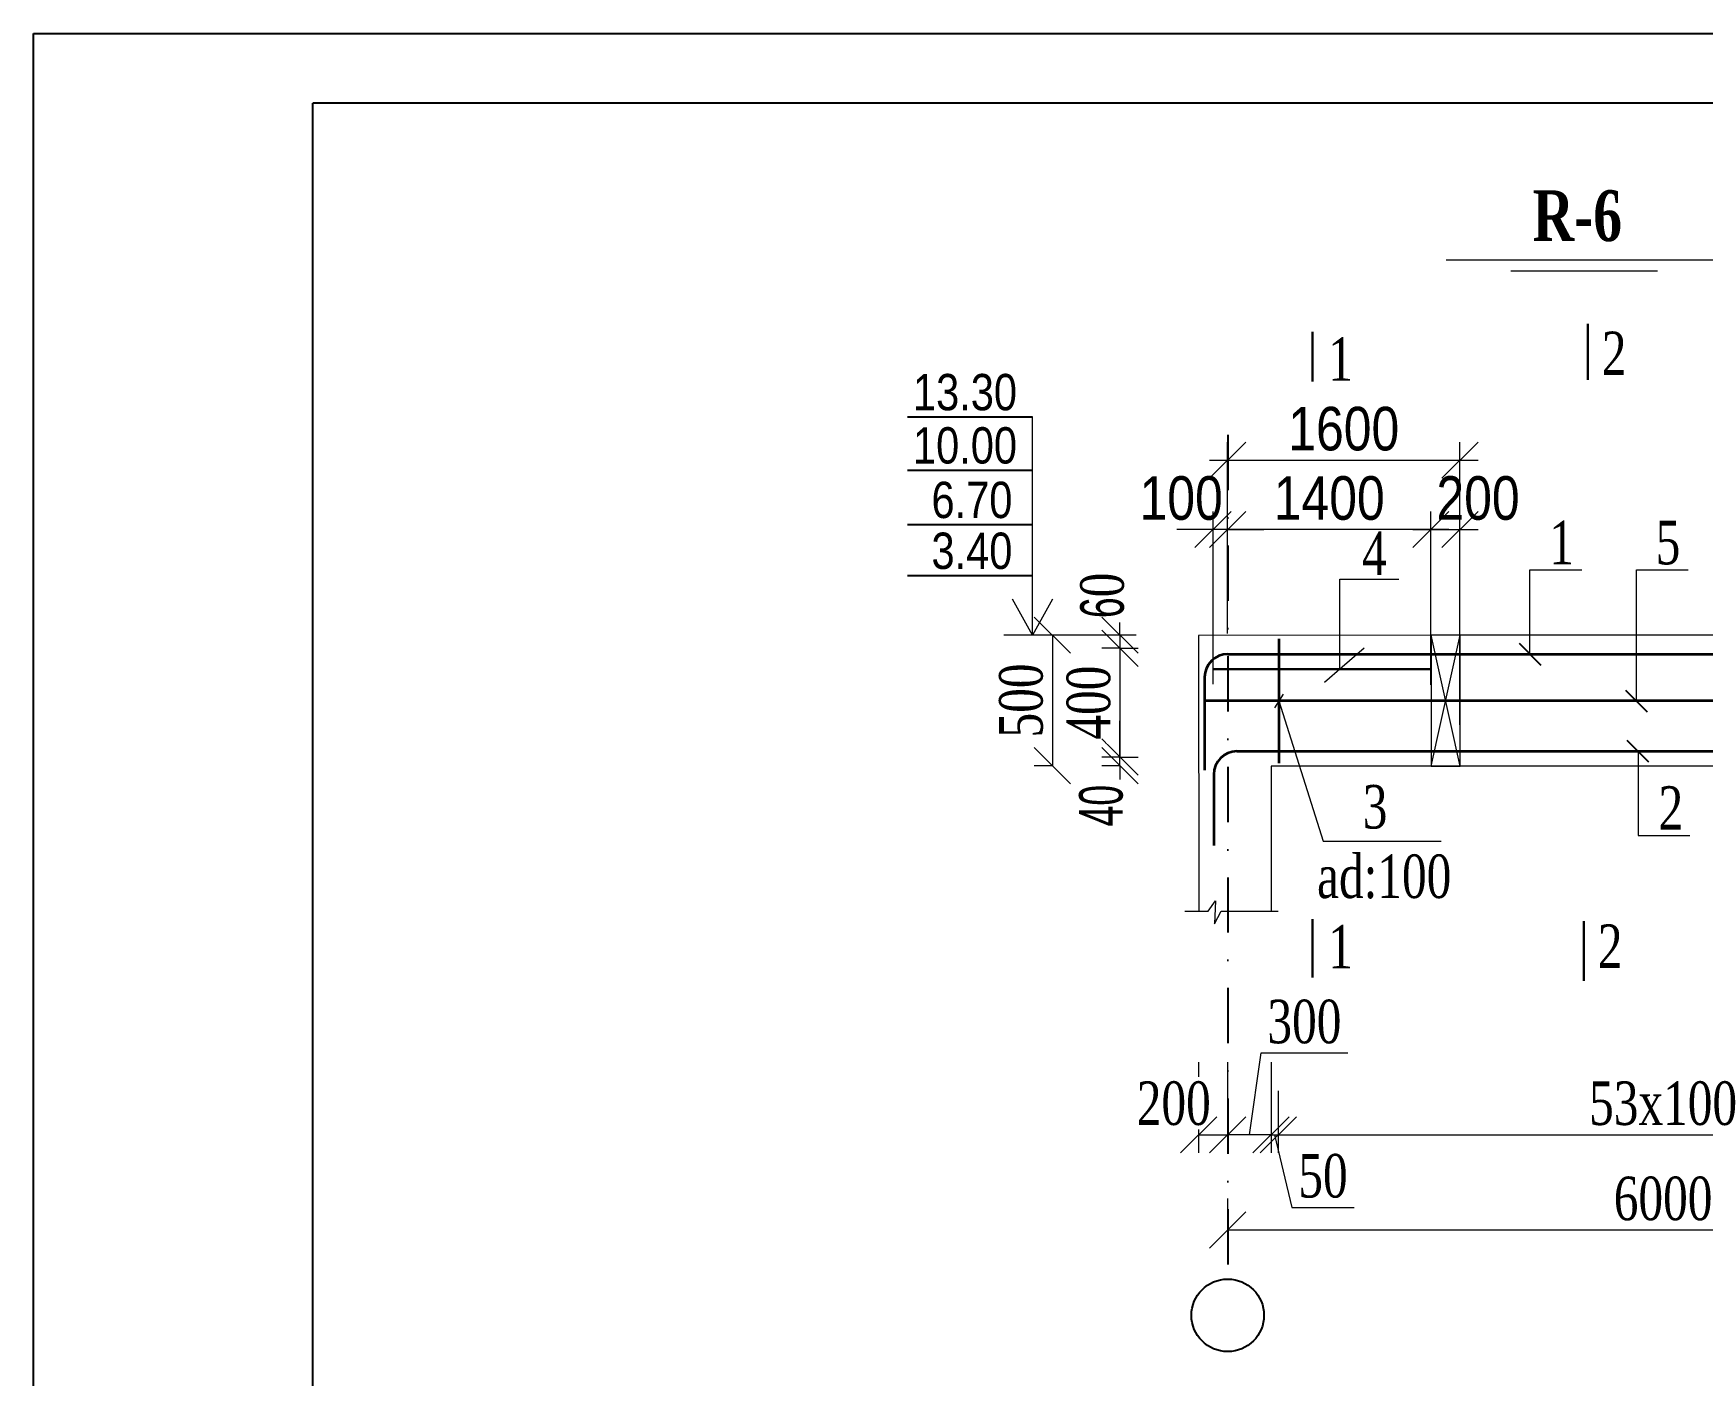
# Model space of a CAD drawing. Header units: millimetres. Extents: x -149347 to 251215, y -2929184 to -2541447.
# Drawn here: x 67574 to 79073, y -2808221 to -2798972 of the extents above; entities that cross this region are included whole.
import ezdxf

# ---------------------------------------------------------------- set-up
doc = ezdxf.new("R2010")
doc.units = ezdxf.units.MM
doc.linetypes.add('DASHDOTX2', pattern=[50.8, 25.4, -12.7, 0, -12.7])
doc.layers.add('APS_MADEIRA', color=35, linetype='Continuous', lineweight=15)
doc.styles.add('400', font='times.ttf', dxfattribs={"width": 0.75, "height": 300})
doc.styles.add('style1', font='A3TI(LA).TTF', dxfattribs={"height": 400})
doc.styles.add('style6', font='ARIALN.TTF', dxfattribs={"height": 300})
doc.styles.add('Times New  Roman', font='times.ttf')
doc.dimstyles.new('DIM_100', dxfattribs={"dimscale": 100, "dimtxt": 250, "dimasz": 2.5, "dimexe": 1.25, "dimexo": 0.625, "dimtad": 1, "dimdec": 0, "dimtxsty": 'style1', "dimblk": 'OBLIQUE', "dimcen": 2.5, "dimdle": 1.25, "dimclrd": 251, "dimclre": 251, "dimaunit": 1, "dimadec": 3, "dimazin": 0, "dimtfac": 1, "dimtdec": 0, "dimtmove": 1, "dimatfit": 3, "dimfxl": 1.25, "dimlwd": 5, "dimlwe": 5, "dimarcsym": 0})
doc.dimstyles.new('tebriz', dxfattribs={"dimtxt": 280, "dimasz": 150, "dimexe": 150, "dimexo": 0.625, "dimgap": 65, "dimtad": 1, "dimdec": 0, "dimdsep": 32, "dimtxsty": 'Times New  Roman', "dimblk": 'OBLIQUE', "dimcen": 0, "dimdle": 150, "dimclrd": 7, "dimclre": 256, "dimclrt": 256, "dimadec": 0, "dimazin": 0, "dimtfac": 1, "dimtdec": 0, "dimtmove": 0, "dimatfit": 3, "dimldrblk": 'OBLIQUE', "dimfxl": 1, "dimtolj": 1, "dimlwd": 15, "dimlwe": 9, "dimarcsym": 0})

# ---------------------------------------------------------------- blocks, each defined once
blk = doc.blocks.new('_Oblique')
at = {"color": 0, "linetype": 'ByBlock', "lineweight": -2}
blk.add_line((-0.5, -0.5), (0.5, 0.5), dxfattribs=at)
blk = doc.blocks.new('*D626')
at = {"color": 251, "lineweight": 5, "ltscale": 50, "transparency": 16777216}
for p, q in [((74595, -2803119), (74469, -2803119)), ((74595, -2804019), (74469, -2804019))]:
    blk.add_line(p, q, dxfattribs=at)
at = {"color": 251, "linetype": 'ByBlock', "lineweight": 5, "ltscale": 50, "transparency": 16777216}
blk.add_line((74594, -2803118), (74594, -2804020), dxfattribs=at)
at = {"layer": 'Defpoints', "color": 0, "lineweight": 15, "ltscale": 50, "transparency": 16777216}
for p in [(75686, -2803119), (74594, -2804019), (75270, -2804019)]:
    blk.add_point(p, dxfattribs=at)
at = {"color": 0, "lineweight": 15, "ltscale": 50, "transparency": 16777216, "insert": (74379, -2803569), "char_height": 300, "attachment_point": 5, "rotation": 90, "style": '400', "bg_fill": 3, "box_fill_scale": 1.1, "bg_fill_color": 9, "bg_fill_true_color": 13158600, "bg_fill_transparency": 0}
blk.add_mtext('500', dxfattribs=at)
at = {"color": 251, "lineweight": 5, "ltscale": 50, "transparency": 16777216, "xscale": 250, "yscale": 250, "zscale": 250}
for p, rotation in [((74594, -2803119), 90), ((74594, -2804019), 270)]:
    blk.add_blockref('_Oblique', p, dxfattribs=dict(at, rotation=rotation))
blk = doc.blocks.new('*D844')
at = {"color": 251, "linetype": 'ByBlock', "lineweight": 5, "ltscale": 50, "transparency": 16777216}
for p, q in [((75059, -2803119), (75059, -2802869)), ((75059, -2803119), (75059, -2803209)), ((75059, -2803209), (75059, -2803459))]:
    blk.add_line(p, q, dxfattribs=at)
at = {"color": 251, "lineweight": 5, "ltscale": 50, "transparency": 16777216}
for p, q in [((75061, -2803119), (74934, -2803119)), ((75061, -2803209), (74934, -2803209))]:
    blk.add_line(p, q, dxfattribs=at)
at = {"layer": 'Defpoints', "color": 0, "lineweight": 15, "ltscale": 50, "transparency": 16777216}
for p in [(75459, -2803119), (75059, -2803209), (75354, -2803209)]:
    blk.add_point(p, dxfattribs=at)
at = {"color": 0, "lineweight": 15, "ltscale": 50, "transparency": 16777216, "insert": (74938, -2802845), "char_height": 300, "attachment_point": 5, "rotation": 90, "style": '400', "bg_fill": 3, "box_fill_scale": 1.1, "bg_fill_color": 9, "bg_fill_true_color": 13158600, "bg_fill_transparency": 0}
blk.add_mtext('{\\fArial Narrow|b0|i0|c238|p34;6}0', dxfattribs=at)
at = {"color": 251, "lineweight": 5, "ltscale": 50, "transparency": 16777216, "xscale": 250, "yscale": 250, "zscale": 250}
for p, rotation in [((75059, -2803119), 270), ((75059, -2803209), 90)]:
    blk.add_blockref('_Oblique', p, dxfattribs=dict(at, rotation=rotation))
blk = doc.blocks.new('*D845')
at = {"color": 251, "linetype": 'ByBlock', "lineweight": 5, "ltscale": 50, "transparency": 16777216}
for p, q in [((75059, -2803959), (75059, -2803709)), ((75059, -2804019), (75059, -2803959)), ((75059, -2804019), (75059, -2804269))]:
    blk.add_line(p, q, dxfattribs=at)
at = {"color": 251, "lineweight": 5, "ltscale": 50, "transparency": 16777216}
for p, q in [((75061, -2803959), (74934, -2803959)), ((75061, -2804019), (74934, -2804019))]:
    blk.add_line(p, q, dxfattribs=at)
at = {"layer": 'Defpoints', "color": 0, "lineweight": 15, "ltscale": 50, "transparency": 16777216}
for p in [(75059, -2803959), (75270, -2804019), (75282, -2803959)]:
    blk.add_point(p, dxfattribs=at)
at = {"color": 0, "lineweight": 15, "ltscale": 50, "transparency": 16777216, "insert": (74930, -2804294), "char_height": 300, "attachment_point": 5, "rotation": 90, "style": '400', "bg_fill": 3, "box_fill_scale": 1.1, "bg_fill_color": 9, "bg_fill_true_color": 13158600, "bg_fill_transparency": 0}
blk.add_mtext('{\\fArial Narrow|b0|i0|c238|p34;40}', dxfattribs=at)
at = {"color": 251, "lineweight": 5, "ltscale": 50, "transparency": 16777216, "xscale": 250, "yscale": 250, "zscale": 250}
for p, rotation in [((75059, -2803959), 270), ((75059, -2804019), 90)]:
    blk.add_blockref('_Oblique', p, dxfattribs=dict(at, rotation=rotation))
blk = doc.blocks.new('*D627')
at = {"color": 251, "linetype": 'ByBlock', "lineweight": 5, "ltscale": 50, "transparency": 16777216}
blk.add_line((75059, -2803208), (75059, -2803960), dxfattribs=at)
at = {"color": 251, "lineweight": 5, "ltscale": 50, "transparency": 16777216}
for p, q in [((75059, -2803209), (75184, -2803209)), ((75059, -2803959), (75184, -2803959))]:
    blk.add_line(p, q, dxfattribs=at)
at = {"layer": 'Defpoints', "color": 0, "lineweight": 15, "ltscale": 50, "transparency": 16777216}
for p in [(75059, -2803209), (75059, -2803959), (75059, -2803959)]:
    blk.add_point(p, dxfattribs=at)
at = {"color": 0, "lineweight": 15, "ltscale": 50, "transparency": 16777216, "insert": (74844, -2803584), "char_height": 300, "attachment_point": 5, "rotation": 90, "style": '400', "bg_fill": 3, "box_fill_scale": 1.1, "bg_fill_color": 9, "bg_fill_true_color": 13158600, "bg_fill_transparency": 0}
blk.add_mtext('400', dxfattribs=at)
at = {"color": 251, "lineweight": 5, "ltscale": 50, "transparency": 16777216, "xscale": 250, "yscale": 250, "zscale": 250}
for p, rotation in [((75059, -2803209), 90), ((75059, -2803959), 270)]:
    blk.add_blockref('_Oblique', p, dxfattribs=dict(at, rotation=rotation))
blk = doc.blocks.new('*D628')
at = {"color": 251, "lineweight": 5, "ltscale": 50, "transparency": 16777216}
for p, q in [((75801, -2806062), (75801, -2806687)), ((76100, -2806062), (76100, -2806687))]:
    blk.add_line(p, q, dxfattribs=at)
at = {"color": 251, "linetype": 'ByBlock', "lineweight": 5, "ltscale": 50, "transparency": 16777216}
for p, q in [((75951, -2806562), (76031, -2805998)), ((76031, -2805998), (76629, -2805998)), ((76102, -2806562), (75800, -2806562))]:
    blk.add_line(p, q, dxfattribs=at)
at = {"layer": 'Defpoints', "color": 0, "lineweight": 15, "ltscale": 50, "transparency": 16777216}
for p in [(76100, -2804994), (75801, -2805855), (75801, -2806562)]:
    blk.add_point(p, dxfattribs=at)
at = {"color": 251, "lineweight": 5, "ltscale": 50, "transparency": 16777216, "xscale": 250, "yscale": 250, "zscale": 250, "rotation": 180}
blk.add_blockref('_Oblique', (75801, -2806562), dxfattribs=at)
at = {"color": 251, "lineweight": 5, "ltscale": 50, "transparency": 16777216, "xscale": 250, "yscale": 250, "zscale": 250}
blk.add_blockref('_Oblique', (76100, -2806562), dxfattribs=at)
at = {"color": 0, "lineweight": 15, "ltscale": 50, "transparency": 16777216, "insert": (76330, -2805783), "char_height": 300, "attachment_point": 5, "style": '400', "bg_fill": 3, "box_fill_scale": 1.1, "bg_fill_color": 9, "bg_fill_true_color": 13158600, "bg_fill_transparency": 0}
blk.add_mtext('{\\fTimes New Roman|b0|i0|c238|p18;3}00', dxfattribs=at)
blk = doc.blocks.new('*D629')
at = {"color": 251, "lineweight": 5, "ltscale": 50, "transparency": 16777216}
for p, q in [((75601, -2806062), (75601, -2806687)), ((75801, -2806062), (75801, -2806687))]:
    blk.add_line(p, q, dxfattribs=at)
at = {"color": 251, "linetype": 'ByBlock', "lineweight": 5, "ltscale": 50, "transparency": 16777216}
blk.add_line((75600, -2806562), (75803, -2806562), dxfattribs=at)
at = {"layer": 'Defpoints', "color": 0, "lineweight": 15, "ltscale": 50, "transparency": 16777216}
for p in [(75801, -2805849), (75601, -2805924), (75801, -2806562)]:
    blk.add_point(p, dxfattribs=at)
at = {"color": 0, "lineweight": 15, "ltscale": 50, "transparency": 16777216, "insert": (75430, -2806346), "char_height": 300, "attachment_point": 5, "style": '400', "bg_fill": 3, "box_fill_scale": 1.1, "bg_fill_color": 9, "bg_fill_true_color": 13158600, "bg_fill_transparency": 0}
blk.add_mtext('{\\fTimes New Roman|b0|i0|c238|p18;2}00', dxfattribs=at)
at = {"color": 251, "lineweight": 5, "ltscale": 50, "transparency": 16777216, "xscale": 250, "yscale": 250, "zscale": 250, "rotation": 180}
blk.add_blockref('_Oblique', (75601, -2806562), dxfattribs=at)
at = {"color": 251, "lineweight": 5, "ltscale": 50, "transparency": 16777216, "xscale": 250, "yscale": 250, "zscale": 250}
blk.add_blockref('_Oblique', (75801, -2806562), dxfattribs=at)
blk = doc.blocks.new('*D630')
at = {"color": 251, "lineweight": 5, "ltscale": 50, "transparency": 16777216}
for p, q in [((76100, -2806258), (76100, -2806687)), ((76150, -2806258), (76150, -2806687))]:
    blk.add_line(p, q, dxfattribs=at)
at = {"color": 251, "linetype": 'ByBlock', "lineweight": 5, "ltscale": 50, "transparency": 16777216}
for p, q in [((76100, -2806562), (75850, -2806562)), ((76100, -2806562), (76150, -2806562)), ((76100, -2806562), (76150, -2806562)), ((76125, -2806562), (76243, -2807062)), ((76150, -2806562), (76400, -2806562)), ((76243, -2807062), (76673, -2807062))]:
    blk.add_line(p, q, dxfattribs=at)
at = {"layer": 'Defpoints', "color": 0, "lineweight": 15, "ltscale": 50, "transparency": 16777216}
for p in [(76100, -2806195), (76150, -2806195), (76150, -2806562)]:
    blk.add_point(p, dxfattribs=at)
at = {"color": 0, "lineweight": 15, "ltscale": 50, "transparency": 16777216, "insert": (76458, -2806846), "char_height": 300, "attachment_point": 5, "style": '400', "bg_fill": 3, "box_fill_scale": 1.1, "bg_fill_color": 9, "bg_fill_true_color": 13158600, "bg_fill_transparency": 0}
blk.add_mtext('50', dxfattribs=at)
at = {"color": 251, "lineweight": 5, "ltscale": 50, "transparency": 16777216, "xscale": 250, "yscale": 250, "zscale": 250}
blk.add_blockref('_Oblique', (76100, -2806562), dxfattribs=at)
at = {"color": 251, "lineweight": 5, "ltscale": 50, "transparency": 16777216, "xscale": 250, "yscale": 250, "zscale": 250, "rotation": 180}
blk.add_blockref('_Oblique', (76150, -2806562), dxfattribs=at)
blk = doc.blocks.new('*D632')
at = {"color": 251, "lineweight": 5, "ltscale": 50, "transparency": 16777216}
for p, q in [((76150, -2806320), (76150, -2806687)), ((81451, -2806258), (81451, -2806687))]:
    blk.add_line(p, q, dxfattribs=at)
at = {"color": 251, "linetype": 'ByBlock', "lineweight": 5, "ltscale": 50, "transparency": 16777216}
blk.add_line((76149, -2806562), (81453, -2806562), dxfattribs=at)
at = {"layer": 'Defpoints', "color": 0, "lineweight": 15, "ltscale": 50, "transparency": 16777216}
for p in [(81451, -2806195), (76150, -2806258), (81451, -2806562)]:
    blk.add_point(p, dxfattribs=at)
at = {"color": 251, "lineweight": 5, "ltscale": 50, "transparency": 16777216, "xscale": 250, "yscale": 250, "zscale": 250, "rotation": 180}
blk.add_blockref('_Oblique', (76150, -2806562), dxfattribs=at)
at = {"color": 251, "lineweight": 5, "ltscale": 50, "transparency": 16777216, "xscale": 250, "yscale": 250, "zscale": 250}
blk.add_blockref('_Oblique', (81451, -2806562), dxfattribs=at)
at = {"color": 0, "lineweight": 15, "ltscale": 50, "transparency": 16777216, "insert": (78801, -2806346), "char_height": 300, "attachment_point": 5, "style": '400', "bg_fill": 3, "box_fill_scale": 1.1, "bg_fill_color": 9, "bg_fill_true_color": 13158600, "bg_fill_transparency": 0}
blk.add_mtext('{\\fTimes New Roman|b0|i0|c238|p18;53x100}', dxfattribs=at)
blk = doc.blocks.new('*D633')
at = {"color": 251, "lineweight": 5, "ltscale": 50, "transparency": 16777216}
for p, q in [((75801, -2807000), (75801, -2807342)), ((81801, -2807000), (81801, -2807342))]:
    blk.add_line(p, q, dxfattribs=at)
at = {"color": 251, "linetype": 'ByBlock', "lineweight": 5, "ltscale": 50, "transparency": 16777216}
blk.add_line((75800, -2807217), (81803, -2807217), dxfattribs=at)
at = {"layer": 'Defpoints', "color": 0, "lineweight": 15, "ltscale": 50, "transparency": 16777216}
for p in [(75801, -2806937), (81801, -2806937), (81801, -2807217)]:
    blk.add_point(p, dxfattribs=at)
at = {"color": 251, "lineweight": 5, "ltscale": 50, "transparency": 16777216, "xscale": 250, "yscale": 250, "zscale": 250, "rotation": 180}
blk.add_blockref('_Oblique', (75801, -2807217), dxfattribs=at)
at = {"color": 251, "lineweight": 5, "ltscale": 50, "transparency": 16777216, "xscale": 250, "yscale": 250, "zscale": 250}
blk.add_blockref('_Oblique', (81801, -2807217), dxfattribs=at)
at = {"color": 0, "lineweight": 15, "ltscale": 50, "transparency": 16777216, "insert": (78801, -2807002), "char_height": 300, "attachment_point": 5, "style": '400', "bg_fill": 3, "box_fill_scale": 1.1, "bg_fill_color": 9, "bg_fill_true_color": 13158600, "bg_fill_transparency": 0}
blk.add_mtext('6000', dxfattribs=at)
blk = doc.blocks.new('*D635')
at = {"color": 251, "lineweight": 5, "ltscale": 50, "transparency": 16777216}
for p, q in [((75801, -2803108), (75801, -2802266)), ((77201, -2803461), (77201, -2802266))]:
    blk.add_line(p, q, dxfattribs=at)
at = {"color": 251, "linetype": 'ByBlock', "lineweight": 5, "ltscale": 50, "transparency": 16777216}
blk.add_line((77326, -2802391), (75676, -2802391), dxfattribs=at)
at = {"layer": 'Defpoints', "color": 0, "lineweight": 15, "ltscale": 50, "transparency": 16777216}
for p in [(75801, -2802391), (75801, -2803170), (77201, -2803523)]:
    blk.add_point(p, dxfattribs=at)
at = {"color": 251, "lineweight": 5, "ltscale": 50, "transparency": 16777216, "xscale": 250, "yscale": 250, "zscale": 250, "rotation": 180}
blk.add_blockref('_Oblique', (75801, -2802391), dxfattribs=at)
at = {"color": 251, "lineweight": 5, "ltscale": 50, "transparency": 16777216, "xscale": 250, "yscale": 250, "zscale": 250}
blk.add_blockref('_Oblique', (77201, -2802391), dxfattribs=at)
at = {"color": 0, "lineweight": 15, "ltscale": 50, "transparency": 16777216, "insert": (76501, -2802176), "char_height": 300, "attachment_point": 5, "style": 'style6'}
blk.add_mtext('1400', dxfattribs=at)
blk = doc.blocks.new('*D636')
at = {"color": 251, "lineweight": 5, "ltscale": 50, "transparency": 16777216}
for p, q in [((75701, -2803456), (75701, -2802266)), ((75801, -2802411), (75801, -2802266))]:
    blk.add_line(p, q, dxfattribs=at)
at = {"color": 251, "linetype": 'ByBlock', "lineweight": 5, "ltscale": 50, "transparency": 16777216}
for p, q in [((75701, -2802391), (75451, -2802391)), ((75801, -2802391), (75701, -2802391)), ((75801, -2802391), (76051, -2802391))]:
    blk.add_line(p, q, dxfattribs=at)
at = {"layer": 'Defpoints', "color": 0, "lineweight": 15, "ltscale": 50, "transparency": 16777216}
for p in [(75701, -2802391), (75801, -2802473), (75701, -2803518)]:
    blk.add_point(p, dxfattribs=at)
at = {"color": 251, "lineweight": 5, "ltscale": 50, "transparency": 16777216, "xscale": 250, "yscale": 250, "zscale": 250}
blk.add_blockref('_Oblique', (75701, -2802391), dxfattribs=at)
at = {"color": 251, "lineweight": 5, "ltscale": 50, "transparency": 16777216, "xscale": 250, "yscale": 250, "zscale": 250, "rotation": 180}
blk.add_blockref('_Oblique', (75801, -2802391), dxfattribs=at)
at = {"color": 0, "lineweight": 15, "ltscale": 50, "transparency": 16777216, "insert": (75481, -2802176), "char_height": 300, "attachment_point": 5, "style": 'style6'}
blk.add_mtext('100', dxfattribs=at)
blk = doc.blocks.new('*D682')
at = {"color": 251, "lineweight": 5, "ltscale": 50, "transparency": 16777216}
for p, q in [((75801, -2802723), (75801, -2801788)), ((77401, -2803736), (77401, -2801788))]:
    blk.add_line(p, q, dxfattribs=at)
at = {"color": 251, "linetype": 'ByBlock', "lineweight": 5, "ltscale": 50, "transparency": 16777216}
blk.add_line((75676, -2801913), (77526, -2801913), dxfattribs=at)
at = {"layer": 'Defpoints', "color": 0, "lineweight": 15, "ltscale": 50, "transparency": 16777216}
for p in [(77401, -2801913), (75801, -2802785), (77401, -2803799)]:
    blk.add_point(p, dxfattribs=at)
at = {"color": 251, "lineweight": 5, "ltscale": 50, "transparency": 16777216, "xscale": 250, "yscale": 250, "zscale": 250, "rotation": 180}
blk.add_blockref('_Oblique', (75801, -2801913), dxfattribs=at)
at = {"color": 251, "lineweight": 5, "ltscale": 50, "transparency": 16777216, "xscale": 250, "yscale": 250, "zscale": 250}
blk.add_blockref('_Oblique', (77401, -2801913), dxfattribs=at)
at = {"color": 0, "lineweight": 15, "ltscale": 50, "transparency": 16777216, "insert": (76601, -2801698), "char_height": 300, "attachment_point": 5, "style": 'style6'}
blk.add_mtext('1600', dxfattribs=at)
blk = doc.blocks.new('*D683')
at = {"color": 251, "lineweight": 5, "ltscale": 50, "transparency": 16777216}
for p, q in [((77201, -2802927), (77201, -2802266)), ((77401, -2802927), (77401, -2802266))]:
    blk.add_line(p, q, dxfattribs=at)
at = {"color": 251, "linetype": 'ByBlock', "lineweight": 5, "ltscale": 50, "transparency": 16777216}
blk.add_line((77076, -2802391), (77526, -2802391), dxfattribs=at)
at = {"layer": 'Defpoints', "color": 0, "lineweight": 15, "ltscale": 50, "transparency": 16777216}
for p in [(77401, -2802391), (77201, -2802990), (77401, -2802990)]:
    blk.add_point(p, dxfattribs=at)
at = {"color": 251, "lineweight": 5, "ltscale": 50, "transparency": 16777216, "xscale": 250, "yscale": 250, "zscale": 250, "rotation": 180}
blk.add_blockref('_Oblique', (77201, -2802391), dxfattribs=at)
at = {"color": 251, "lineweight": 5, "ltscale": 50, "transparency": 16777216, "xscale": 250, "yscale": 250, "zscale": 250}
blk.add_blockref('_Oblique', (77401, -2802391), dxfattribs=at)
at = {"color": 0, "lineweight": 15, "ltscale": 50, "transparency": 16777216, "insert": (77526, -2802176), "char_height": 300, "attachment_point": 5, "style": 'style6'}
blk.add_mtext('200', dxfattribs=at)
blk = doc.blocks.new('mekteb')
at = {"color": 0, "lineweight": 25}
for p, q in [((99643, -1821466), (139843, -1821466)), ((99643, -1849866), (99643, -1821466))]:
    blk.add_line(p, q, dxfattribs=at)
at = {"color": 0, "lineweight": 25, "ltscale": 15}
for p in [(101643, -1849366), (139343, -1821966)]:
    blk.add_line(p, (101643, -1821966), dxfattribs=at)

msp = doc.modelspace()

# ---------------------------------------------------------------- linework, layer by layer
at = {"lineweight": 9}
for p, q in [((77306.15577, -2800533.17196), (79206.57163, -2800533.17196)), ((77750.86864, -2800608.20934), (78761.85876, -2800608.20934))]:
    msp.add_line(p, q, dxfattribs=at)
at = {"color": 7, "lineweight": 30, "ltscale": 15}
for p, q in [((76384.52849, -2801027.76949), (76384.52849, -2801253.92229)), ((76384.52849, -2801027.76949), (76384.52849, -2801370.20737)), ((78282.33505, -2800973.72347), (78282.33505, -2801199.87627)), ((78282.33505, -2800973.72347), (78282.33505, -2801360.34562)), ((78255.15965, -2805090.58338), (78255.15965, -2805499.67037))]:
    msp.add_line(p, q, dxfattribs=at)
at = {"color": 7}
for p, q in [((73594.95563, -2801613.90379), (74456.79855, -2801613.90379)), ((73594.95563, -2801980.92915), (74456.79855, -2801980.92915)), ((73594.95563, -2802356.45257), (74456.79855, -2802356.45257)), ((73594.95563, -2802707.10547), (74456.79855, -2802707.10547))]:
    msp.add_line(p, q, dxfattribs=at)
at = {"color": 252, "linetype": 'DASHDOTX2', "ltscale": 15, "true_color": 0xa97986}
msp.add_line((75801.47452, -2801739.30959), (75801.47452, -2807555.91531), dxfattribs=at)
at = {"color": 7, "lineweight": 15}
for p, q in [((77403.80056, -2803120.01257), (75601.35575, -2803120.15644)), ((75601.35575, -2803120.15019), (75601.47452, -2805020.78409)), ((81401.47166, -2803120.01257), (77403.80056, -2803120.01257)), ((76183.81751, -2803525.33977), (76123.99967, -2803619.28386)), ((76715.33387, -2804020.78409), (76100.47452, -2804020.78409)), ((76100.47452, -2804020.78409), (76100.47452, -2805020.78409)), ((77419.22445, -2804020.78409), (76715.33387, -2804020.78409)), ((81501.47166, -2804020.78409), (77419.22445, -2804020.78409))]:
    msp.add_line(p, q, dxfattribs=at)
at = {"color": 1, "lineweight": 15, "ltscale": 15}
for p, q in [((77202.63897, -2804020.78409), (77403.80056, -2803120.01257)), ((77403.80056, -2804020.78409), (77203.80056, -2803120.01257))]:
    msp.add_line(p, q, dxfattribs=at)
at = {"color": 7, "lineweight": 35}
for p, q in [((76153.90859, -2803144.12288), (76153.90859, -2804002.01818)), ((75801.47417, -2803250.0323), (76699.90999, -2803250.0323)), ((76699.90999, -2803250.0323), (77403.80056, -2803250.0323)), ((77403.80056, -2803250.0323), (81807.77114, -2803250.0323)), ((75864.84192, -2803919.0004), (76715.33387, -2803919.0004)), ((76715.33387, -2803919.0004), (77419.22445, -2803919.0004)), ((77419.22445, -2803919.0004), (81765.27611, -2803919.0004))]:
    msp.add_line(p, q, dxfattribs=at)
at = {"color": 1, "lineweight": 15, "ltscale": 15}
for points in [[(76574.16982, -2803354.33635), (76574.16982, -2802734.12675), (76981.49281, -2802734.12675)], [(76742.58433, -2803209.36425), (76590.39845, -2803340.36667), (76467.80677, -2803445.89423)]]:
    msp.add_lwpolyline(points, dxfattribs=at)
msp.add_lwpolyline([(77203.80056, -2804020.78409), (77403.80056, -2804020.78409), (77403.80056, -2803120.01257), (77203.80056, -2803120.01257)], close=True, dxfattribs=at)
at = {"color": 7, "lineweight": 15}
msp.add_lwpolyline([(76153.90859, -2803572.31182), (76153.90859, -2803572.31182), (76459.40983, -2804539.25165), (77273.13317, -2804539.25165)], dxfattribs=at)
msp.add_circle((75801.47452, -2807805.73972), 249.82441)
at = {"layer": 'APS_MADEIRA', "color": 7, "lineweight": 15, "ltscale": 25}
msp.add_line((75170.09328, -2803119.04031), (74260.20268, -2803119.04031), dxfattribs=at)

# ---------------------------------------------------------------- texts
at = {"insert": (77901.479, -2800053.20159), "char_height": 350, "width": 263.5904201, "attachment_point": 1, "style": '400'}
msp.add_mtext('{\\fTimes New Roman|b1|i0|c204|p18;R-\\fTimes New Roman|b1|i0|c238|p18;6}', dxfattribs=at)
at = {"char_height": 300, "style": '400'}
for s, insert, attachment_point in [('{\\fTimes New Roman|b0|i0|c238|p18;2}', (78378.60118, -2801027.34888), 1), ('1', (76493.81735, -2801066.35505), 1), ('{\\fTimes New Roman|b0|i0|c238|p18;4}', (76726.35061, -2802404.71453), 1), ('1', (78016.67337, -2802330.79493), 1), ('{\\fTimes New Roman|b0|i0|c238|p18;5}', (78749.90071, -2802330.79493), 1), ('3', (76901.92527, -2804151.18941), 3), ('2', (78769.67597, -2804159.90066), 1)]:
    msp.add_mtext_dynamic_manual_height_columns(s, width=263.5904201, gutter_width=12.5, heights=[0], dxfattribs=dict(at, insert=insert, attachment_point=attachment_point))
at = {"lineweight": 9, "char_height": 250, "width": 23109.777632, "attachment_point": 1, "style": 'style6'}
for s, insert in [('{\\fArial Narrow|b0|i0|c238|p34;13.30}', (73633.4056, -2801319.2961)), ('{\\fArial Narrow|b0|i0|c238|p34;10.00}', (73633.4056, -2801686.32145)), ('{\\fArial Narrow|b0|i0|c238|p34;6.70}', (73760.74192, -2802061.84487)), ('3.{\\fArial Narrow|b0|i0|c238|p34;40}', (73760.74192, -2802412.49777))]:
    msp.add_mtext(s, dxfattribs=dict(at, insert=insert))
at = {"color": 7, "lineweight": 15, "ltscale": 50, "insert": (78351.42579, -2805112.01413), "char_height": 300, "attachment_point": 1, "style": '400'}
msp.add_mtext_dynamic_manual_height_columns('{\\fTimes New Roman|b0|i0|c238|p18;2}', width=263.5904201, gutter_width=12.5, heights=[0], dxfattribs=at)

# ---------------------------------------------------------------- dimensions: what is measured, and where the dimension line sits
at = {"color": 231, "lineweight": 15, "ltscale": 50}
dim = msp.add_linear_dim(base=(77401.47452, -2802391.34407), p1=(77201.38062, -2802989.57408), p2=(77401.47452, -2802989.57408), dimstyle='DIM_100', override={"dimtxsty": 'style6'}, dxfattribs=at)
dim.commit()
dim.dimension.update_dxf_attribs({"geometry": '*D683', "text_midpoint": (77526.47452, -2802391.34407), "dimtype": 160})

# ---------------------------------------------------------------- leaders
at = {"color": 2, "lineweight": 15, "ltscale": 15}
for points in [[(77883.59564, -2803250.0323), (77883.59564, -2802669.54038), (78240.3673, -2802669.54038)], [(78616.82297, -2803572.31182), (78616.82297, -2802669.54038), (78973.59464, -2802669.54038)], [(78628.66991, -2803919.0004), (78628.66991, -2804499.49233), (78985.44157, -2804499.49233)]]:
    msp.add_leader(points, dimstyle='tebriz', dxfattribs=at)

# ---------------------------------------------------------------- next in the draw order: dimensions: what is measured, and where the dimension line sits
at = {"color": 7, "lineweight": 15, "ltscale": 50}
for base, p1, p2, angle, text, override, picture, middle in [((74594.11923, -2804018.79911), (75686.28312, -2803119.04031), (75270.42881, -2804018.79911), 90, '500', {"dimscale": 1, "dimtxt": 300, "dimasz": 250, "dimexe": 125, "dimexo": 62.5, "dimgap": 62.5, "dimtxsty": '400', "dimcen": 250, "dimfxlon": 1, "dimtfill": 1, "dimtfillclr": 256, "dimarcsym": 1}, '*D626', (74594.11923, -2803568.91971)), ((75801.47452, -2806561.50753), (76100.47452, -2804993.51141), (75801.47452, -2805854.73325), 180, '{\\fTimes New Roman|b0|i0|c238|p18;3}00', {"dimscale": 1, "dimtxt": 300, "dimasz": 250, "dimexe": 125, "dimexo": 62.5, "dimgap": 62.5, "dimtxsty": '400', "dimcen": 250, "dimfxl": 500, "dimfxlon": 1, "dimtfill": 1, "dimtfillclr": 256, "dimarcsym": 1}, '*D628', (76093.23626, -2805997.73489))]:
    dim = msp.add_linear_dim(base=base, p1=p1, p2=p2, angle=angle, text=text, dimstyle='DIM_100', override=override, dxfattribs=at)
    dim.commit()
    dim.dimension.update_dxf_attribs({"geometry": picture, "text_midpoint": middle, "dimtype": 160})

# ---------------------------------------------------------------- next in the draw order: linework, layer by layer
at = {"color": 7, "lineweight": 35}
for p, q in [((75642.52325, -2803408.98328), (75642.52325, -2804050.0323)), ((81951.47452, -2803572.31182), (75642.52325, -2803572.31182)), ((75705.89065, -2804077.95138), (75705.89065, -2804569.0004))]:
    msp.add_line(p, q, dxfattribs=at)
at = {"color": 7, "lineweight": 30, "ltscale": 15}
msp.add_line((76384.52849, -2805076.73949), (76384.52849, -2805477.24263), dxfattribs=at)
at = {"color": 7, "lineweight": 15}
for points in [[(74456.79855, -2803119.04031), (74456.79855, -2801613.90379)], [(75505.49157, -2805020.7571), (75667.21889, -2805020.7571), (75716.38958, -2804948.5036), (75711.13613, -2805107.88001), (75755.8729, -2805020.7571), (76149.64351, -2805020.7571)]]:
    msp.add_lwpolyline(points, dxfattribs=at)
at = {"color": 1, "lineweight": 30, "ltscale": 15}
msp.add_lwpolyline([(75706.38847, -2803353.10455), (77206.38847, -2803353.10455)], dxfattribs=at)
at = {"layer": 'APS_MADEIRA', "color": 7, "lineweight": 35, "ltscale": 25}
for centre in [(75801.47452, -2803408.98328), (75864.84192, -2804077.95138)]:
    msp.add_arc(centre, 158.95098, 90, 180, dxfattribs=at)

# ---------------------------------------------------------------- next in the draw order: texts
at = {"insert": (77342.08798, -2804630.25616), "char_height": 300, "attachment_point": 3, "style": '400'}
msp.add_mtext_dynamic_manual_height_columns('{\\fTimes New Roman|b0|i0|c238|p18;ad:}1{\\fTimes New Roman|b0|i0|c238|p18;00}', width=263.5904201, gutter_width=12.5, heights=[0], dxfattribs=at)
at = {"color": 7, "lineweight": 15, "ltscale": 50, "insert": (76493.81735, -2805115.32505), "char_height": 300, "attachment_point": 1, "style": '400'}
msp.add_mtext_dynamic_manual_height_columns('1', width=263.5904201, gutter_width=12.5, heights=[0], dxfattribs=at)

# ---------------------------------------------------------------- next in the draw order: dimensions: what is measured, and where the dimension line sits
at = {"color": 231, "lineweight": 15, "ltscale": 50}
for base, p1, p2, picture, middle in [((77401.47452, -2801913.37481), (75801.47452, -2802785.34347), (77401.47452, -2803798.76768), '*D682', (76601.47452, -2801697.70291)), ((75801.47452, -2802391.34407), (77201.38062, -2803523.21665), (75801.47452, -2803170.01219), '*D635', (76501.42757, -2802175.67217))]:
    dim = msp.add_linear_dim(base=base, p1=p1, p2=p2, dimstyle='DIM_100', override={"dimtxsty": 'style6'}, dxfattribs=at)
    dim.commit()
    dim.dimension.update_dxf_attribs({"geometry": picture, "text_midpoint": middle})
at = {"color": 7, "lineweight": 15, "ltscale": 50}
for base, p1, p2, text, picture, middle in [((75059.47102, -2803209.04031), (75458.79164, -2803119.04031), (75354.13495, -2803209.04031), '{\\fArial Narrow|b0|i0|c238|p34;6}0', '*D844', (75153.81092, -2802844.84734)), ((75059.47102, -2803959.13487), (75270.42881, -2804018.79911), (75281.59115, -2803959.13487), '{\\fArial Narrow|b0|i0|c238|p34;40}', '*D845', (75146.05572, -2804293.80786))]:
    dim = msp.add_linear_dim(base=base, p1=p1, p2=p2, angle=90, text=text, dimstyle='DIM_100', override={"dimscale": 1, "dimtxt": 300, "dimasz": 250, "dimexe": 125, "dimexo": 62.5, "dimgap": 62.5, "dimtxsty": '400', "dimcen": 250, "dimfxlon": 1, "dimtfill": 1, "dimtfillclr": 256, "dimarcsym": 1}, dxfattribs=at)
    dim.commit()
    dim.dimension.update_dxf_attribs({"geometry": picture, "text_midpoint": middle, "dimtype": 160})
dim = msp.add_linear_dim(base=(75801.47452, -2806561.50753), p1=(75601.47452, -2805923.77854), p2=(75801.47452, -2805849.47729), text='{\\fTimes New Roman|b0|i0|c238|p18;2}00', dimstyle='DIM_100', override={"dimscale": 1, "dimtxt": 300, "dimasz": 250, "dimexe": 125, "dimexo": 62.5, "dimgap": 62.5, "dimtxsty": '400', "dimcen": 250, "dimfxl": 500, "dimfxlon": 1, "dimtfill": 1, "dimtfillclr": 256, "dimarcsym": 1}, dxfattribs=at)
dim.commit()
dim.dimension.update_dxf_attribs({"geometry": '*D629', "text_midpoint": (75429.84918, -2806561.50753), "dimtype": 160})

# ---------------------------------------------------------------- next in the draw order: dimensions: what is measured, and where the dimension line sits
dim = msp.add_linear_dim(base=(75059.47102, -2803959.13487), p1=(75059.47102, -2803209.04031), p2=(75059.47102, -2803959.13487), angle=90, text='400', dimstyle='DIM_100', override={"dimscale": 1, "dimtxt": 300, "dimasz": 250, "dimexe": 125, "dimexo": 62.5, "dimgap": 62.5, "dimtxsty": '400', "dimcen": 250, "dimfxlon": 1, "dimtfill": 1, "dimtfillclr": 256, "dimarcsym": 1}, dxfattribs=at)
dim.commit()
dim.dimension.update_dxf_attribs({"geometry": '*D627', "text_midpoint": (75059.47102, -2803584.08759), "dimtype": 160})
dim = msp.add_linear_dim(base=(76150.47452, -2806561.50753), p1=(76100.47452, -2806195.34361), p2=(76150.47452, -2806195.34361), text='50', dimstyle='DIM_100', override={"dimscale": 1, "dimtxt": 300, "dimasz": 250, "dimexe": 125, "dimexo": 62.5, "dimgap": 62.5, "dimtxsty": '400', "dimcen": 250, "dimfxl": 500, "dimfxlon": 1, "dimtfill": 1, "dimtfillclr": 256, "dimarcsym": 1}, dxfattribs=at)
dim.commit()
dim.dimension.update_dxf_attribs({"geometry": '*D630', "text_midpoint": (76305.60948, -2807061.50753), "dimtype": 160})

# ---------------------------------------------------------------- next in the draw order: linework, layer by layer
at = {"color": 7, "lineweight": 15}
msp.add_lwpolyline([(74594.97145, -2802870.80292), (74456.79855, -2803119.04031), (74318.62564, -2802870.80292)], dxfattribs=at)

# ---------------------------------------------------------------- next in the draw order: dimensions: what is measured, and where the dimension line sits
at = {"color": 231, "lineweight": 15, "ltscale": 50}
dim = msp.add_linear_dim(base=(75701.38062, -2802391.34407), p1=(75801.47452, -2802473.19312), p2=(75701.38062, -2803518.0991), dimstyle='DIM_100', override={"dimtxsty": 'style6'}, dxfattribs=at)
dim.commit()
dim.dimension.update_dxf_attribs({"geometry": '*D636', "text_midpoint": (75480.71192, -2802391.34407), "dimtype": 160})
at = {"color": 7, "lineweight": 15, "ltscale": 50}
dim = msp.add_linear_dim(base=(81451.47166, -2806561.50753), p1=(76150.47452, -2806257.84361), p2=(81451.47166, -2806195.34361), text='{\\fTimes New Roman|b0|i0|c238|p18;53x100}', dimstyle='DIM_100', override={"dimscale": 1, "dimtxt": 300, "dimasz": 250, "dimexe": 125, "dimexo": 62.5, "dimgap": 62.5, "dimtxsty": '400', "dimcen": 250, "dimfxl": 500, "dimfxlon": 1, "dimtfill": 1, "dimtfillclr": 256, "dimarcsym": 1}, dxfattribs=at)
dim.commit()
dim.dimension.update_dxf_attribs({"geometry": '*D632', "text_midpoint": (78800.97309, -2806346.412)})
dim = msp.add_linear_dim(base=(81801.47452, -2807216.71801), p1=(75801.47452, -2806937.05854), p2=(81801.47452, -2806937.05854), dimstyle='DIM_100', override={"dimscale": 1, "dimtxt": 300, "dimasz": 250, "dimexe": 125, "dimexo": 62.5, "dimgap": 62.5, "dimtxsty": '400', "dimcen": 250, "dimfxl": 500, "dimfxlon": 1, "dimtfill": 1, "dimtfillclr": 256, "dimarcsym": 1}, dxfattribs=at)
dim.commit()
dim.dimension.update_dxf_attribs({"geometry": '*D633', "text_midpoint": (78801.47452, -2807001.62248)})

# ---------------------------------------------------------------- next in the draw order: block references
at = {"lineweight": 15, "xscale": 0.962501317234829, "yscale": 0.962501317234829, "zscale": 0.962501317234829}
msp.add_blockref('mekteb', (-28332.96186, -1045809.23759), dxfattribs=at)

doc.saveas('drawing.dxf')
